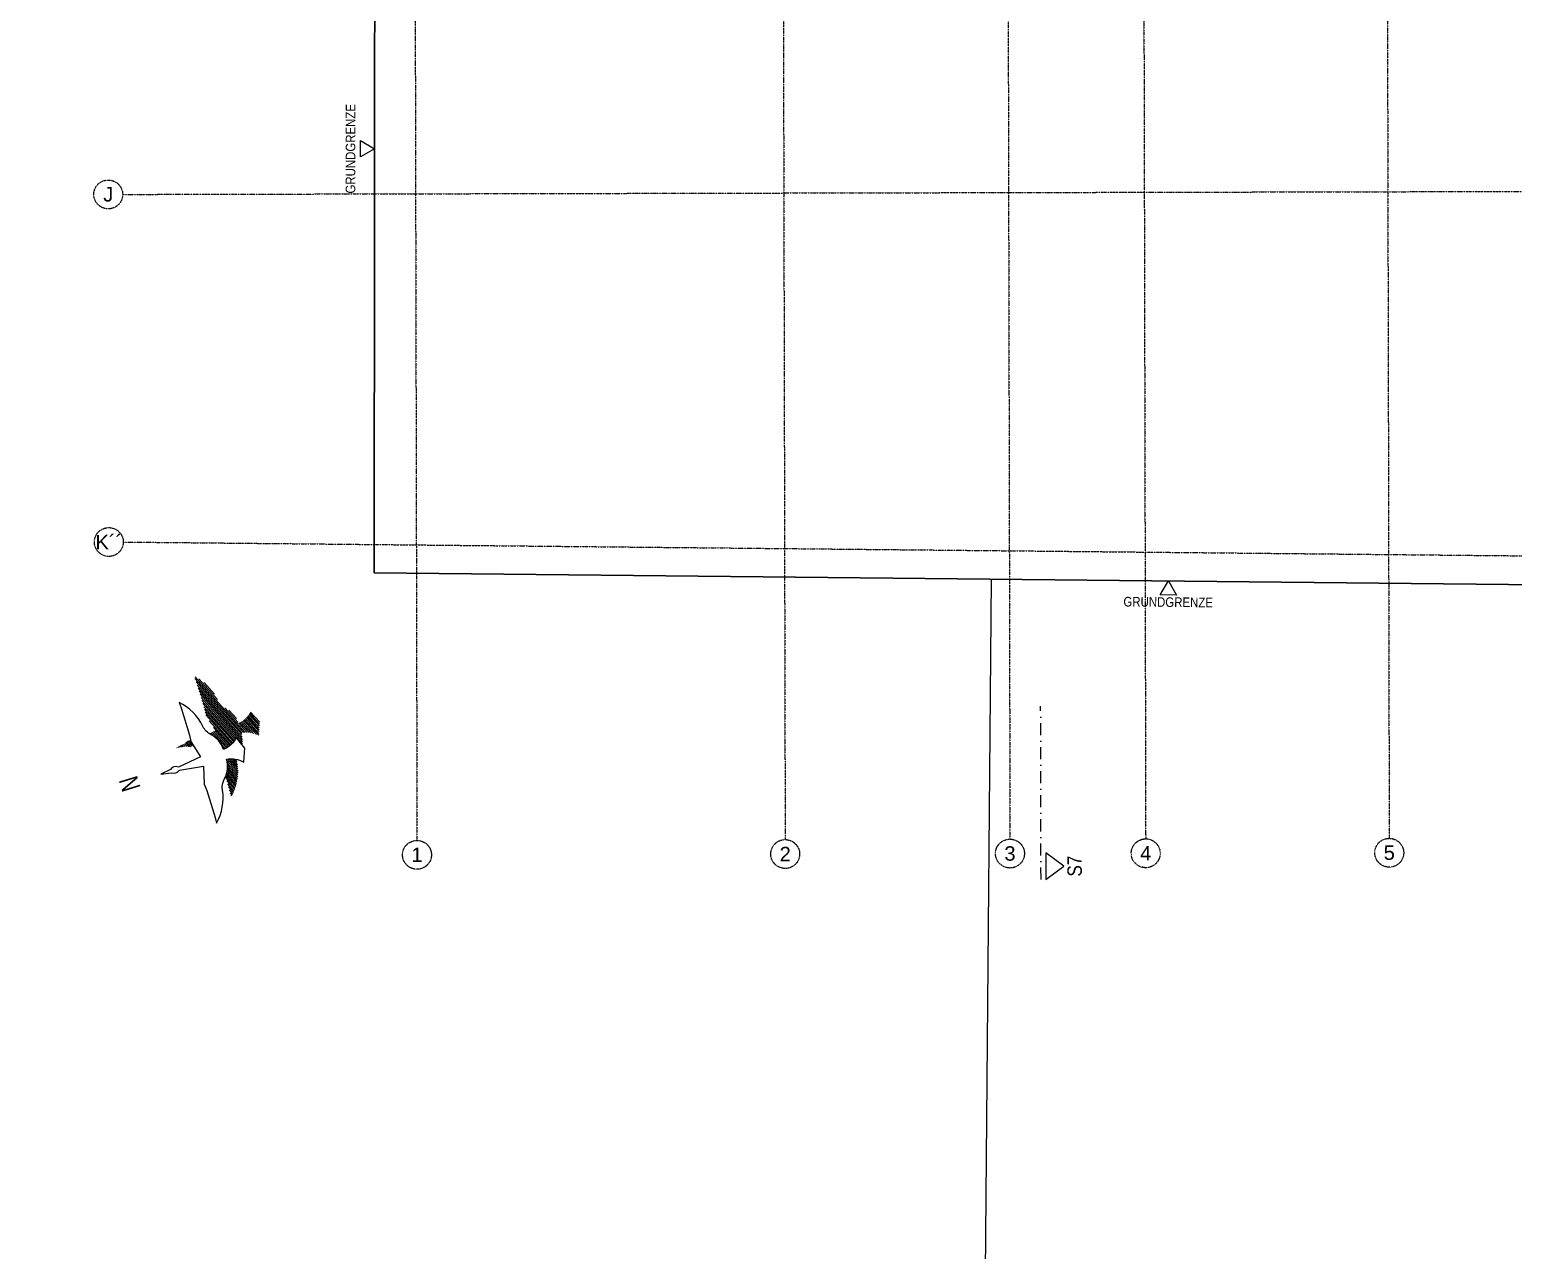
# Model space of a CAD drawing. Header units: millimetres. Extents: x -378801 to -302223, y -36469 to 154078.
# Drawn here: x -338311 to -322898, y -17123 to -4439 of the extents above; entities that cross this region are included whole.
import ezdxf
from ezdxf.enums import TextEntityAlignment as Align

# ---------------------------------------------------------------- set-up
doc = ezdxf.new("R2010")
doc.units = ezdxf.units.MM
for name, pattern in [('DASHDOT', [1, 0.5, -0.25, 0, -0.25]), ('STRICHPUNKT', [1, 0.5, -0.25, 0, -0.25]), ('STRICHPUNKTX2', [2, 1, -0.5, 0, -0.5])]:
    doc.linetypes.add(name, pattern=pattern)
for name, color, linetype in [('01-SCH-G00-L01-M0', 8, 'STRICHPUNKTX2'), ('02-ANS-G00-L01-M0', 8, 'Continuous'), ('02-AXO-G00-L01-M0', 8, 'STRICHPUNKT'), ('07-TXT---------M0', 8, 'Continuous'), ('09-FIL-G00-L01-BLAU', 161, 'Continuous')]:
    doc.layers.add(name, color=color, linetype=linetype)
doc.layers.add('09-VER-G00-L01-GRUNDSTÜCKSGRENZE', color=161, linetype='Continuous', lineweight=25)
doc.styles.add('ARIAL', font='arial.ttf', dxfattribs={"width": 0.85})
doc.styles.add('NORM7', font='norm.shx', dxfattribs={"width": 0.65})
doc.styles.get("Standard").update_dxf_attribs({"font": 'arial.ttf'})

# ---------------------------------------------------------------- blocks, each defined once
blk = doc.blocks.new('01-HK3')
blk.add_lwpolyline([(0, 0), (0.0423, 0.0732), (-0.0423, 0.0732)], close=True)
at = {"color": 0, "style": 'ARIAL', "width": 0.85}
blk.add_attdef('HEIGHT', text='', height=0.05, dxfattribs=at).set_placement((0, 0.35), align=Align.TOP_CENTER)
blk = doc.blocks.new('*X36')
at = {"color": 0}
for p, q in [((18.51, 8.999), (18.515, 9.005)), ((18.516, 8.97), (18.528, 8.982)), ((18.522, 8.94), (18.54, 8.959)), ((18.527, 8.911), (18.553, 8.936)), ((18.533, 8.881), (18.566, 8.914)), ((18.536, 8.778), (18.606, 8.848)), ((18.539, 8.852), (18.578, 8.891)), ((18.539, 8.816), (18.591, 8.868)), ((18.542, 8.749), (18.626, 8.833)), ((18.554, 8.725), (18.642, 8.813)), ((18.569, 8.705), (18.654, 8.79)), ((18.637, 7.995), (19.145, 8.503)), ((18.653, 7.799), (19.461, 8.607)), ((18.655, 8.755), (18.661, 8.762)), ((18.656, 7.979), (19.192, 8.515)), ((18.677, 7.964), (19.24, 8.528)), ((18.688, 7.799), (19.517, 8.628)), ((18.699, 7.951), (19.293, 8.545)), ((18.721, 7.938), (19.349, 8.566)), ((18.725, 7.801), (19.573, 8.648)), ((18.745, 7.926), (19.405, 8.587)), ((18.767, 7.807), (19.629, 8.669)), ((18.814, 7.819), (19.685, 8.69)), ((18.848, 7.817), (19.741, 8.71)), ((18.854, 7.788), (19.803, 8.737)), ((18.858, 7.756), (19.838, 8.736)), ((19.436, 8.299), (19.802, 8.665)), ((19.535, 8.363), (19.738, 8.566)), ((18.553, 8.088), (18.832, 8.367)), ((18.568, 8.067), (18.845, 8.344)), ((18.583, 8.048), (18.857, 8.321)), ((18.6, 8.029), (18.917, 8.345)), ((18.618, 8.011), (19.038, 8.431)), ((18.742, 8.312), (18.82, 8.39)), ((18.785, 8.391), (18.808, 8.413)), ((17.667, 7.945), (17.679, 7.956)), ((17.691, 7.933), (17.73, 7.972)), ((17.716, 7.923), (17.782, 7.989)), ((17.741, 7.913), (17.838, 8.01)), ((17.767, 7.903), (17.894, 8.03)), ((17.794, 7.894), (17.95, 8.051)), ((17.821, 7.886), (18.006, 8.071)), ((17.849, 7.879), (18.041, 8.071)), ((17.877, 7.872), (18.069, 8.063)), ((17.907, 7.866), (18.097, 8.057)), ((17.937, 7.861), (18.128, 8.052)), ((17.968, 7.857), (18.161, 8.049)), ((18, 7.853), (18.196, 8.049)), ((18.033, 7.851), (18.234, 8.052)), ((18.068, 7.85), (18.276, 8.059)), ((18.103, 7.85), (18.325, 8.072)), ((18.14, 7.852), (18.35, 8.061)), ((18.179, 7.855), (18.355, 8.031)), ((18.219, 7.86), (18.358, 7.999)), ((18.262, 7.867), (18.359, 7.965)), ((18.526, 8.132), (18.55, 8.155)), ((18.539, 8.109), (18.629, 8.199)), ((19.037, 7.9), (19.293, 8.156)), ((19.107, 7.935), (19.256, 8.084)), ((18.304, 7.875), (18.358, 7.928)), ((18.342, 7.877), (18.352, 7.887)), ((18.82, 7.506), (19.097, 7.783)), ((18.829, 7.55), (19.08, 7.802)), ((18.845, 7.602), (19.064, 7.821)), ((18.854, 7.646), (19.05, 7.842)), ((18.854, 7.505), (19.114, 7.765)), ((18.858, 7.686), (19.036, 7.864)), ((18.859, 7.722), (19.023, 7.886)), ((18.889, 7.504), (19.133, 7.748)), ((18.923, 7.503), (19.152, 7.732)), ((18.957, 7.502), (19.173, 7.717)), ((18.992, 7.501), (19.194, 7.703)), ((19.026, 7.5), (19.216, 7.69)), ((19.061, 7.499), (19.24, 7.679))]:
    blk.add_line(p, q, dxfattribs=at)
blk = doc.blocks.new('nordente')
blk.add_line((-0.464, -0.529), (-0.461, -0.54))
blk.add_lwpolyline([(0.89, 0.003), (0.671, 0.036, 0.372109), (0.492, 0.036), (-0.006, 0.104), (0.091, 0.466), (0.077, 0.605), (0.077, 1.193), (0.084, 1.315, 0.167923), (-0.239, 0.696, -0.165355), (-0.351, 0.48, 0.21005), (-0.504, 0.107, -0.179114), (-0.831, 0.271), (-0.938, 0.003), (-0.831, -0.265, -0.179114), (-0.504, -0.102, 0.21005), (-0.351, -0.474, -0.165355), (-0.239, -0.69, 0.167923), (0.084, -1.309), (0.077, -1.188), (0.077, -0.599), (0.091, -0.46), (-0.006, -0.098), (0.492, -0.031, 0.372109), (0.671, -0.031)], format="xyb", close=True)
at = {"xscale": 1.124999999999997, "yscale": 1.124999999999997, "zscale": 1.124999999999997, "rotation": 249.7859252661306}
blk.add_blockref('*X36', (-1.902, 22.615), dxfattribs=at)
at = {"style": 'NORM7', "width": 0.75}
blk.add_text('N', height=0.394, rotation=270, dxfattribs=at).set_placement((1.368, 0.003), align=Align.CENTER)
blk = doc.blocks.new('schnittführung')
at = {"color": 4, "linetype": 'DASHDOT', "ltscale": 0.25}
blk.add_line((0.237, -0.138), (0.237, 1.662), dxfattribs=at)
blk.add_line((0.237, -0.138), (0.237, 1.662), dxfattribs=at)
blk.add_line((0.237, -0.138), (0.237, 1.662), dxfattribs=at)
at = {"color": 4}
blk.add_lwpolyline([(0.187, 0.138), (0.187, -0.138), (0, 0)], close=True, dxfattribs=at)
at = {"layer": '07-TXT---------M0', "color": 9, "style": 'ARIAL', "text_generation_flag": 6, "width": 0.85}
blk.add_attdef('SCHNITT', text='', height=0.15, rotation=270, dxfattribs=at).set_placement((-0.037, 0), align=Align.CENTER)

msp = doc.modelspace()

# ---------------------------------------------------------------- linework, layer by layer
at = {"layer": '02-AXO-G00-L01-M0', "color": 251, "true_color": 0x636466}
for points in [[(-334357.6982, 20040.6051), (-334287.5423, -12863.0637)], [(-330532.7068, 20048.7606), (-330462.551, -12854.9082)], [(-328197.7124, 20053.7392), (-328127.5565, -12849.9297)], [(-326787.7154, 20056.7455), (-326717.5595, -12846.9233)], [(-324257.7211, 20062.1399), (-324187.5652, -12841.529)], [(-337344.4923, -6150.8227), (-303731.9372, -6079.1554)], [(-337336.7913, -9762.6435), (-303723.3762, -10094.3268)]]:
    msp.add_lwpolyline(points, dxfattribs=at)
for centre in [(-337494.4919, -6151.1425), (-337488.4409, -9762.9668), (-334287.2225, -13013.0634), (-330462.2311, -13004.9079), (-328127.2367, -12999.9293), (-326717.2396, -12996.923), (-324187.2454, -12991.5286)]:
    msp.add_circle(centre, 150, dxfattribs=at)
at = {"layer": '09-VER-G00-L01-GRUNDSTÜCKSGRENZE', "color": 251, "true_color": 0x636466}
msp.add_lwpolyline([(-307072.8328, -10354.6125), (-318236.149, -10251.1178), (-334731.7398, -10082.8632), (-334703.1183, 19861.2842), (-361621.0021, 19752.8197), (-361750.9984, 19753.2061), (-361702.9463, 35921.0335), (-361697.2627, 37833.3866), (-346703.7721, 37981.5509), (-324341.1847, 38084.7734), (-324420.1038, 19902.0663), (-324285.8875, 19903.26), (-307137.4969, 19972.3587)], close=True, dxfattribs=at)
at = {"layer": '09-VER-G00-L01-GRUNDSTÜCKSGRENZE', "color": 251, "ltscale": 0.2, "true_color": 0x636466}
for points in [[(-334703.1183, 19861.2842), (-334731.7398, -10082.8632)], [(-334731.7398, -10082.8632), (-318236.149, -10251.1178), (-307072.8328, -10354.6125)], [(-328424.2982, -22174.4588), (-328318.494, -10148.2782)]]:
    msp.add_lwpolyline(points, dxfattribs=at)

# ---------------------------------------------------------------- block references
at = {"layer": '01-SCH-G00-L01-M0', "color": 251, "true_color": 0x636466}
ref = msp.add_blockref('schnittführung', (-327568.0591, -13130.6237), dxfattribs=dict(at, xscale=-1000, yscale=1000, zscale=1000, rotation=0.1221635823696499))
ref.add_attrib('SCHNITT', 'S7', dxfattribs={"layer": '07-TXT---------M0', "color": 9, "extrusion": (0, 0, -1), "height": 150, "rotation": 269.87783642, "style": 'ARIAL', "text_generation_flag": 2, "width": 0.85}).set_placement((327530.7999, -13130.5442), align=Align.TOP_CENTER)
at = {"layer": '02-ANS-G00-L01-M0', "color": 251, "true_color": 0x636466, "xscale": 500.0000000000001, "yscale": 500.0000000000001, "zscale": 500.0000000000001, "rotation": 197.1687048592768}
msp.add_blockref('nordente', (-336524.2499, -12043.09), dxfattribs=at)
at = {"layer": '09-FIL-G00-L01-BLAU', "color": 251, "true_color": 0x636466}
ref = msp.add_blockref('01-HK3', (-334727.5284, -5676.8484), dxfattribs=dict(at, xscale=-2000.000000016163, yscale=2000.000000025194, zscale=2000.000000000001, rotation=89.94523517694076))
ref.add_attrib('HEIGHT', 'GRUNDGRENZE', dxfattribs={"layer": '0', "color": 0, "extrusion": (0, 0, -1), "height": 100, "rotation": 270.05476482, "style": 'ARIAL', "text_generation_flag": 2, "width": 0.85}).set_placement((335027.5282, -5676.5616), align=Align.TOP_CENTER)
ref = msp.add_blockref('01-HK3', (-326481.2822, -10167.0177), dxfattribs=dict(at, xscale=-2000.000000016163, yscale=2000.000000025194, zscale=2000.000000000001, rotation=179.4156049761838))
ref.add_attrib('HEIGHT', 'GRUNDGRENZE', dxfattribs={"layer": '0', "color": 0, "extrusion": (0, 0, -1), "height": 100, "rotation": 180.58439502, "style": 'ARIAL', "text_generation_flag": 4, "width": 0.85}).set_placement((326484.3421, -10467.0021), align=Align.BOTTOM_CENTER)

# ---------------------------------------------------------------- texts
at = {"layer": '02-AXO-G00-L01-M0', "color": 251, "true_color": 0x636466, "char_height": 150, "width": 303.3, "attachment_point": 5}
for s, insert, rotation in [('{\\fArial|b0|i0|c0|p34;J}', (-337494.4919, -6151.1425), 0.12216358), ('{\\fArial|b0|i0|c0|p34;K´´}', (-337488.4409, -9762.9668), 0.12216729), ('{\\fArial|b0|i0|c0|p34;1}', (-334287.2225, -13013.0634), 0.12216729), ('{\\fArial|b0|i0|c0|p34;2}', (-330462.2311, -13004.9079), 0.12216729), ('{\\fArial|b0|i0|c0|p34;3}', (-328127.2367, -12999.9293), 0.12216729), ('{\\fArial|b0|i0|c0|p34;4}', (-326717.2396, -12996.923), 0.12216729), ('{\\fArial|b0|i0|c0|p34;5}', (-324187.2454, -12991.5286), 0.12216358)]:
    msp.add_mtext(s, dxfattribs=dict(at, insert=insert, rotation=rotation))

doc.saveas('drawing.dxf')
